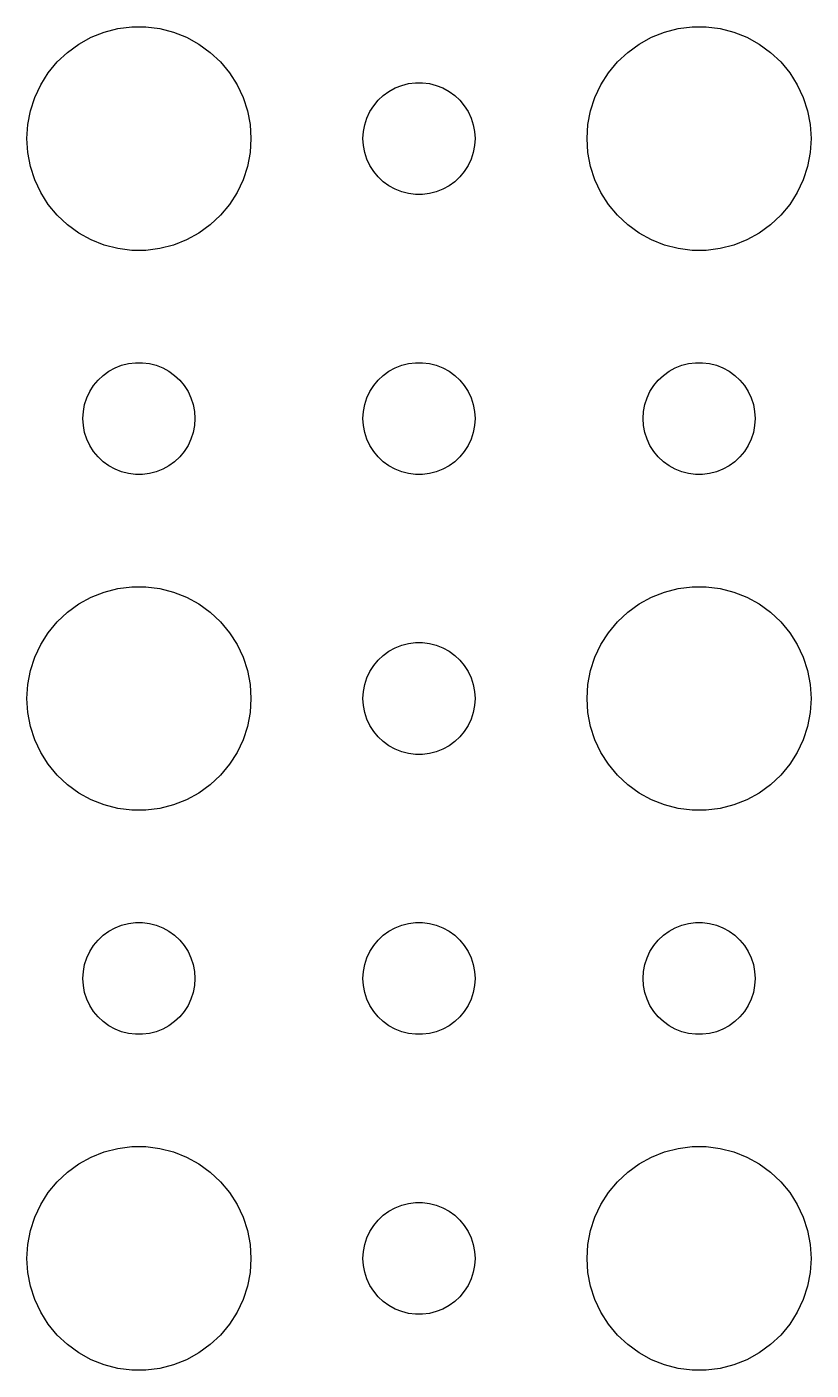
# Model space of a CAD drawing. Header units: metres. Extents: x -157 to 157, y -157 to 157.
# Drawn here: x 12 to 33, y -77.99 to -42.01 of the extents above; entities that cross this region are included whole.
import ezdxf

# ---------------------------------------------------------------- set-up
doc = ezdxf.new("R2010")
doc.units = ezdxf.units.M

msp = doc.modelspace()

# ---------------------------------------------------------------- linework, layer by layer
for p, q in [((14.0729, -42.1468), (14.4379, -42.0531)), ((14.4379, -42.0531), (14.8116, -42.0059)), ((14.8116, -42.0059), (15.1884, -42.0059)), ((15.1884, -42.0059), (15.5621, -42.0531)), ((15.5621, -42.0531), (15.927, -42.1468)), ((29.0729, -42.1468), (29.4379, -42.0531)), ((29.4379, -42.0531), (29.8116, -42.0059)), ((29.8116, -42.0059), (30.1884, -42.0059)), ((30.1884, -42.0059), (30.5621, -42.0531)), ((30.5621, -42.0531), (30.927, -42.1468)), ((13.3925, -42.467), (13.7227, -42.2855)), ((13.7227, -42.2855), (14.0729, -42.1468)), ((15.927, -42.1468), (16.2773, -42.2855)), ((16.2773, -42.2855), (16.6075, -42.467)), ((28.3925, -42.467), (28.7227, -42.2855)), ((28.7227, -42.2855), (29.0729, -42.1468)), ((30.927, -42.1468), (31.2773, -42.2855)), ((31.2773, -42.2855), (31.6075, -42.467)), ((12.8131, -42.9464), (13.0877, -42.6885)), ((13.0877, -42.6885), (13.3925, -42.467)), ((16.6075, -42.467), (16.9123, -42.6885)), ((16.9123, -42.6885), (17.1869, -42.9464)), ((27.8131, -42.9464), (28.0877, -42.6885)), ((28.0877, -42.6885), (28.3925, -42.467)), ((31.6075, -42.467), (31.9123, -42.6885)), ((31.9123, -42.6885), (32.1869, -42.9464)), ((12.5729, -43.2366), (12.8131, -42.9464)), ((17.1869, -42.9464), (17.427, -43.2366)), ((27.5729, -43.2366), (27.8131, -42.9464)), ((32.1869, -42.9464), (32.427, -43.2366)), ((12.3711, -43.5547), (12.5729, -43.2366)), ((17.427, -43.2366), (17.6289, -43.5547)), ((22.0365, -43.5734), (22.2189, -43.5266)), ((22.2189, -43.5266), (22.4058, -43.503)), ((22.4058, -43.503), (22.5942, -43.503)), ((22.5942, -43.503), (22.7811, -43.5266)), ((22.7811, -43.5266), (22.9635, -43.5734)), ((27.3711, -43.5547), (27.5729, -43.2366)), ((32.427, -43.2366), (32.6289, -43.5547)), ((12.0942, -44.2539), (12.2107, -43.8956)), ((12.2107, -43.8956), (12.3711, -43.5547)), ((17.6289, -43.5547), (17.7893, -43.8956)), ((17.7893, -43.8956), (17.9057, -44.2539)), ((21.4065, -43.9732), (21.5439, -43.8442)), ((21.5439, -43.8442), (21.6963, -43.7335)), ((21.6963, -43.7335), (21.8613, -43.6428)), ((21.8613, -43.6428), (22.0365, -43.5734)), ((22.9635, -43.5734), (23.1387, -43.6428)), ((23.1387, -43.6428), (23.3037, -43.7335)), ((23.3037, -43.7335), (23.4561, -43.8442)), ((23.4561, -43.8442), (23.5934, -43.9732)), ((27.0942, -44.2539), (27.2107, -43.8956)), ((27.2107, -43.8956), (27.3711, -43.5547)), ((32.6289, -43.5547), (32.7893, -43.8956)), ((32.7893, -43.8956), (32.9057, -44.2539)), ((12.0237, -44.624), (12.0942, -44.2539)), ((17.9057, -44.2539), (17.9763, -44.624)), ((21.1855, -44.2774), (21.2865, -44.1183)), ((21.2865, -44.1183), (21.4065, -43.9732)), ((23.5934, -43.9732), (23.7135, -44.1183)), ((23.7135, -44.1183), (23.8145, -44.2774)), ((27.0237, -44.624), (27.0942, -44.2539)), ((32.9057, -44.2539), (32.9763, -44.624)), ((12, -45), (12.0237, -44.624)), ((17.9763, -44.624), (18, -45)), ((21.0471, -44.627), (21.1053, -44.4478)), ((21.1053, -44.4478), (21.1855, -44.2774)), ((23.8145, -44.2774), (23.8947, -44.4478)), ((23.8947, -44.4478), (23.9529, -44.627)), ((27, -45), (27.0237, -44.624)), ((32.9763, -44.624), (33, -45)), ((21, -45), (21.0118, -44.812)), ((21.0118, -44.812), (21.0471, -44.627)), ((23.9529, -44.627), (23.9882, -44.812)), ((23.9882, -44.812), (24, -45)), ((12.0237, -45.376), (12, -45)), ((18, -45), (17.9763, -45.376)), ((21.0118, -45.188), (21, -45)), ((21.0471, -45.373), (21.0118, -45.188)), ((23.9882, -45.188), (23.9529, -45.373)), ((24, -45), (23.9882, -45.188)), ((27.0237, -45.376), (27, -45)), ((33, -45), (32.9763, -45.376)), ((12.0942, -45.7461), (12.0237, -45.376)), ((17.9763, -45.376), (17.9057, -45.7461)), ((21.1053, -45.5522), (21.0471, -45.373)), ((21.1855, -45.7226), (21.1053, -45.5522)), ((23.8947, -45.5522), (23.8145, -45.7226)), ((23.9529, -45.373), (23.8947, -45.5522)), ((27.0942, -45.7461), (27.0237, -45.376)), ((32.9763, -45.376), (32.9057, -45.7461)), ((12.2107, -46.1044), (12.0942, -45.7461)), ((17.9057, -45.7461), (17.7893, -46.1044)), ((21.2865, -45.8817), (21.1855, -45.7226)), ((21.4065, -46.0268), (21.2865, -45.8817)), ((21.5439, -46.1558), (21.4065, -46.0268)), ((23.5934, -46.0268), (23.4561, -46.1558)), ((23.7135, -45.8817), (23.5934, -46.0268)), ((23.8145, -45.7226), (23.7135, -45.8817)), ((27.2107, -46.1044), (27.0942, -45.7461)), ((32.9057, -45.7461), (32.7893, -46.1044)), ((12.3711, -46.4453), (12.2107, -46.1044)), ((17.7893, -46.1044), (17.6289, -46.4453)), ((21.6963, -46.2665), (21.5439, -46.1558)), ((21.8613, -46.3572), (21.6963, -46.2665)), ((22.0365, -46.4266), (21.8613, -46.3572)), ((23.1387, -46.3572), (22.9635, -46.4266)), ((23.3037, -46.2665), (23.1387, -46.3572)), ((23.4561, -46.1558), (23.3037, -46.2665)), ((27.3711, -46.4453), (27.2107, -46.1044)), ((32.7893, -46.1044), (32.6289, -46.4453)), ((12.5729, -46.7634), (12.3711, -46.4453)), ((12.8131, -47.0536), (12.5729, -46.7634)), ((17.427, -46.7634), (17.1869, -47.0536)), ((17.6289, -46.4453), (17.427, -46.7634)), ((22.2189, -46.4734), (22.0365, -46.4266)), ((22.4058, -46.497), (22.2189, -46.4734)), ((22.5942, -46.497), (22.4058, -46.497)), ((22.7811, -46.4734), (22.5942, -46.497)), ((22.9635, -46.4266), (22.7811, -46.4734)), ((27.5729, -46.7634), (27.3711, -46.4453)), ((27.8131, -47.0536), (27.5729, -46.7634)), ((32.427, -46.7634), (32.1869, -47.0536)), ((32.6289, -46.4453), (32.427, -46.7634)), ((13.0877, -47.3115), (12.8131, -47.0536)), ((17.1869, -47.0536), (16.9123, -47.3115)), ((28.0877, -47.3115), (27.8131, -47.0536)), ((32.1869, -47.0536), (31.9123, -47.3115)), ((13.3925, -47.533), (13.0877, -47.3115)), ((16.9123, -47.3115), (16.6075, -47.533)), ((28.3925, -47.533), (28.0877, -47.3115)), ((31.9123, -47.3115), (31.6075, -47.533)), ((13.7227, -47.7145), (13.3925, -47.533)), ((14.0729, -47.8532), (13.7227, -47.7145)), ((14.4379, -47.9469), (14.0729, -47.8532)), ((15.927, -47.8532), (15.5621, -47.9469)), ((16.2773, -47.7145), (15.927, -47.8532)), ((16.6075, -47.533), (16.2773, -47.7145)), ((28.7227, -47.7145), (28.3925, -47.533)), ((29.0729, -47.8532), (28.7227, -47.7145)), ((29.4379, -47.9469), (29.0729, -47.8532)), ((30.927, -47.8532), (30.5621, -47.9469)), ((31.2773, -47.7145), (30.927, -47.8532)), ((31.6075, -47.533), (31.2773, -47.7145)), ((14.8116, -47.9941), (14.4379, -47.9469)), ((15.1884, -47.9941), (14.8116, -47.9941)), ((15.5621, -47.9469), (15.1884, -47.9941)), ((29.8116, -47.9941), (29.4379, -47.9469)), ((30.1884, -47.9941), (29.8116, -47.9941)), ((30.5621, -47.9469), (30.1884, -47.9941)), ((14.3613, -51.1428), (14.5365, -51.0734)), ((14.5365, -51.0734), (14.7189, -51.0266)), ((14.7189, -51.0266), (14.9058, -51.003)), ((14.9058, -51.003), (15.0942, -51.003)), ((15.0942, -51.003), (15.2811, -51.0266)), ((15.2811, -51.0266), (15.4635, -51.0734)), ((15.4635, -51.0734), (15.6387, -51.1428)), ((21.8613, -51.1428), (22.0365, -51.0734)), ((22.0365, -51.0734), (22.2189, -51.0266)), ((22.2189, -51.0266), (22.4058, -51.003)), ((22.4058, -51.003), (22.5942, -51.003)), ((22.5942, -51.003), (22.7811, -51.0266)), ((22.7811, -51.0266), (22.9635, -51.0734)), ((22.9635, -51.0734), (23.1387, -51.1428)), ((29.3613, -51.1428), (29.5365, -51.0734)), ((29.5365, -51.0734), (29.7189, -51.0266)), ((29.7189, -51.0266), (29.9058, -51.003)), ((29.9058, -51.003), (30.0942, -51.003)), ((30.0942, -51.003), (30.2811, -51.0266)), ((30.2811, -51.0266), (30.4635, -51.0734)), ((30.4635, -51.0734), (30.6387, -51.1428)), ((13.9065, -51.4732), (14.0439, -51.3442)), ((14.0439, -51.3442), (14.1963, -51.2335)), ((14.1963, -51.2335), (14.3613, -51.1428)), ((15.6387, -51.1428), (15.8037, -51.2335)), ((15.8037, -51.2335), (15.9561, -51.3442)), ((15.9561, -51.3442), (16.0934, -51.4732)), ((21.4065, -51.4732), (21.5439, -51.3442)), ((21.5439, -51.3442), (21.6963, -51.2335)), ((21.6963, -51.2335), (21.8613, -51.1428)), ((23.1387, -51.1428), (23.3037, -51.2335)), ((23.3037, -51.2335), (23.4561, -51.3442)), ((23.4561, -51.3442), (23.5934, -51.4732)), ((28.9065, -51.4732), (29.0439, -51.3442)), ((29.0439, -51.3442), (29.1963, -51.2335)), ((29.1963, -51.2335), (29.3613, -51.1428)), ((30.6387, -51.1428), (30.8037, -51.2335)), ((30.8037, -51.2335), (30.9561, -51.3442)), ((30.9561, -51.3442), (31.0934, -51.4732)), ((13.6053, -51.9478), (13.6855, -51.7774)), ((13.6855, -51.7774), (13.7865, -51.6183)), ((13.7865, -51.6183), (13.9065, -51.4732)), ((16.0934, -51.4732), (16.2135, -51.6183)), ((16.2135, -51.6183), (16.3145, -51.7774)), ((16.3145, -51.7774), (16.3947, -51.9478)), ((21.1053, -51.9478), (21.1855, -51.7774)), ((21.1855, -51.7774), (21.2865, -51.6183)), ((21.2865, -51.6183), (21.4065, -51.4732)), ((23.5934, -51.4732), (23.7135, -51.6183)), ((23.7135, -51.6183), (23.8145, -51.7774)), ((23.8145, -51.7774), (23.8947, -51.9478)), ((28.6053, -51.9478), (28.6855, -51.7774)), ((28.6855, -51.7774), (28.7865, -51.6183)), ((28.7865, -51.6183), (28.9065, -51.4732)), ((31.0934, -51.4732), (31.2135, -51.6183)), ((31.2135, -51.6183), (31.3145, -51.7774)), ((31.3145, -51.7774), (31.3947, -51.9478)), ((13.5118, -52.312), (13.5471, -52.127)), ((13.5471, -52.127), (13.6053, -51.9478)), ((16.3947, -51.9478), (16.4529, -52.127)), ((16.4529, -52.127), (16.4882, -52.312)), ((21.0118, -52.312), (21.0471, -52.127)), ((21.0471, -52.127), (21.1053, -51.9478)), ((23.8947, -51.9478), (23.9529, -52.127)), ((23.9529, -52.127), (23.9882, -52.312)), ((28.5118, -52.312), (28.5471, -52.127)), ((28.5471, -52.127), (28.6053, -51.9478)), ((31.3947, -51.9478), (31.4529, -52.127)), ((31.4529, -52.127), (31.4882, -52.312)), ((13.5, -52.5), (13.5118, -52.312)), ((13.5118, -52.688), (13.5, -52.5)), ((16.4882, -52.312), (16.5, -52.5)), ((16.5, -52.5), (16.4882, -52.688)), ((21, -52.5), (21.0118, -52.312)), ((21.0118, -52.688), (21, -52.5)), ((23.9882, -52.312), (24, -52.5)), ((24, -52.5), (23.9882, -52.688)), ((28.5, -52.5), (28.5118, -52.312)), ((28.5118, -52.688), (28.5, -52.5)), ((31.4882, -52.312), (31.5, -52.5)), ((31.5, -52.5), (31.4882, -52.688)), ((13.5471, -52.873), (13.5118, -52.688)), ((13.6053, -53.0522), (13.5471, -52.873)), ((16.4529, -52.873), (16.3947, -53.0522)), ((16.4882, -52.688), (16.4529, -52.873)), ((21.0471, -52.873), (21.0118, -52.688)), ((21.1053, -53.0522), (21.0471, -52.873)), ((23.9529, -52.873), (23.8947, -53.0522)), ((23.9882, -52.688), (23.9529, -52.873)), ((28.5471, -52.873), (28.5118, -52.688)), ((28.6053, -53.0522), (28.5471, -52.873)), ((31.4529, -52.873), (31.3947, -53.0522)), ((31.4882, -52.688), (31.4529, -52.873)), ((13.6855, -53.2226), (13.6053, -53.0522)), ((13.7865, -53.3817), (13.6855, -53.2226)), ((16.3145, -53.2226), (16.2135, -53.3817)), ((16.3947, -53.0522), (16.3145, -53.2226)), ((21.1855, -53.2226), (21.1053, -53.0522)), ((21.2865, -53.3817), (21.1855, -53.2226)), ((23.8145, -53.2226), (23.7135, -53.3817)), ((23.8947, -53.0522), (23.8145, -53.2226)), ((28.6855, -53.2226), (28.6053, -53.0522)), ((28.7865, -53.3817), (28.6855, -53.2226)), ((31.3145, -53.2226), (31.2135, -53.3817)), ((31.3947, -53.0522), (31.3145, -53.2226)), ((13.9065, -53.5268), (13.7865, -53.3817)), ((14.0439, -53.6558), (13.9065, -53.5268)), ((16.0934, -53.5268), (15.9561, -53.6558)), ((16.2135, -53.3817), (16.0934, -53.5268)), ((21.4065, -53.5268), (21.2865, -53.3817)), ((21.5439, -53.6558), (21.4065, -53.5268)), ((23.5934, -53.5268), (23.4561, -53.6558)), ((23.7135, -53.3817), (23.5934, -53.5268)), ((28.9065, -53.5268), (28.7865, -53.3817)), ((29.0439, -53.6558), (28.9065, -53.5268)), ((31.0934, -53.5268), (30.9561, -53.6558)), ((31.2135, -53.3817), (31.0934, -53.5268)), ((14.1963, -53.7665), (14.0439, -53.6558)), ((14.3613, -53.8572), (14.1963, -53.7665)), ((14.5365, -53.9266), (14.3613, -53.8572)), ((14.7189, -53.9734), (14.5365, -53.9266)), ((14.9058, -53.997), (14.7189, -53.9734)), ((15.2811, -53.9734), (15.0942, -53.997)), ((15.4635, -53.9266), (15.2811, -53.9734)), ((15.6387, -53.8572), (15.4635, -53.9266)), ((15.8037, -53.7665), (15.6387, -53.8572)), ((15.9561, -53.6558), (15.8037, -53.7665)), ((21.6963, -53.7665), (21.5439, -53.6558)), ((21.8613, -53.8572), (21.6963, -53.7665)), ((22.0365, -53.9266), (21.8613, -53.8572)), ((22.2189, -53.9734), (22.0365, -53.9266)), ((22.4058, -53.997), (22.2189, -53.9734)), ((22.7811, -53.9734), (22.5942, -53.997)), ((22.9635, -53.9266), (22.7811, -53.9734)), ((23.1387, -53.8572), (22.9635, -53.9266)), ((23.3037, -53.7665), (23.1387, -53.8572)), ((23.4561, -53.6558), (23.3037, -53.7665)), ((29.1963, -53.7665), (29.0439, -53.6558)), ((29.3613, -53.8572), (29.1963, -53.7665)), ((29.5365, -53.9266), (29.3613, -53.8572)), ((29.7189, -53.9734), (29.5365, -53.9266)), ((29.9058, -53.997), (29.7189, -53.9734)), ((30.2811, -53.9734), (30.0942, -53.997)), ((30.4635, -53.9266), (30.2811, -53.9734)), ((30.6387, -53.8572), (30.4635, -53.9266)), ((30.8037, -53.7665), (30.6387, -53.8572)), ((30.9561, -53.6558), (30.8037, -53.7665)), ((15.0942, -53.997), (14.9058, -53.997)), ((22.5942, -53.997), (22.4058, -53.997)), ((30.0942, -53.997), (29.9058, -53.997)), ((13.7227, -57.2855), (14.0729, -57.1468)), ((14.0729, -57.1468), (14.4379, -57.0531)), ((14.4379, -57.0531), (14.8116, -57.0059)), ((14.8116, -57.0059), (15.1884, -57.0059)), ((15.1884, -57.0059), (15.5621, -57.0531)), ((15.5621, -57.0531), (15.927, -57.1468)), ((15.927, -57.1468), (16.2773, -57.2855)), ((28.7227, -57.2855), (29.0729, -57.1468)), ((29.0729, -57.1468), (29.4379, -57.0531)), ((29.4379, -57.0531), (29.8116, -57.0059)), ((29.8116, -57.0059), (30.1884, -57.0059)), ((30.1884, -57.0059), (30.5621, -57.0531)), ((30.5621, -57.0531), (30.927, -57.1468)), ((30.927, -57.1468), (31.2773, -57.2855)), ((13.0877, -57.6885), (13.3925, -57.467)), ((13.3925, -57.467), (13.7227, -57.2855)), ((16.2773, -57.2855), (16.6075, -57.467)), ((16.6075, -57.467), (16.9123, -57.6885)), ((28.0877, -57.6885), (28.3925, -57.467)), ((28.3925, -57.467), (28.7227, -57.2855)), ((31.2773, -57.2855), (31.6075, -57.467)), ((31.6075, -57.467), (31.9123, -57.6885)), ((12.8131, -57.9464), (13.0877, -57.6885)), ((16.9123, -57.6885), (17.1869, -57.9464)), ((27.8131, -57.9464), (28.0877, -57.6885)), ((31.9123, -57.6885), (32.1869, -57.9464)), ((12.3711, -58.5547), (12.5729, -58.2366)), ((12.5729, -58.2366), (12.8131, -57.9464)), ((17.1869, -57.9464), (17.427, -58.2366)), ((17.427, -58.2366), (17.6289, -58.5547)), ((27.3711, -58.5547), (27.5729, -58.2366)), ((27.5729, -58.2366), (27.8131, -57.9464)), ((32.1869, -57.9464), (32.427, -58.2366)), ((32.427, -58.2366), (32.6289, -58.5547)), ((12.2107, -58.8956), (12.3711, -58.5547)), ((17.6289, -58.5547), (17.7893, -58.8956)), ((21.6963, -58.7335), (21.8613, -58.6428)), ((21.8613, -58.6428), (22.0365, -58.5734)), ((22.0365, -58.5734), (22.2189, -58.5266)), ((22.2189, -58.5266), (22.4058, -58.503)), ((22.4058, -58.503), (22.5942, -58.503)), ((22.5942, -58.503), (22.7811, -58.5266)), ((22.7811, -58.5266), (22.9635, -58.5734)), ((22.9635, -58.5734), (23.1387, -58.6428)), ((23.1387, -58.6428), (23.3037, -58.7335)), ((27.2107, -58.8956), (27.3711, -58.5547)), ((32.6289, -58.5547), (32.7893, -58.8956)), ((12.0942, -59.2539), (12.2107, -58.8956)), ((17.7893, -58.8956), (17.9057, -59.2539)), ((21.2865, -59.1183), (21.4065, -58.9732)), ((21.4065, -58.9732), (21.5439, -58.8442)), ((21.5439, -58.8442), (21.6963, -58.7335)), ((23.3037, -58.7335), (23.4561, -58.8442)), ((23.4561, -58.8442), (23.5934, -58.9732)), ((23.5934, -58.9732), (23.7135, -59.1183)), ((27.0942, -59.2539), (27.2107, -58.8956)), ((32.7893, -58.8956), (32.9057, -59.2539)), ((12.0237, -59.624), (12.0942, -59.2539)), ((17.9057, -59.2539), (17.9763, -59.624)), ((21.1053, -59.4478), (21.1855, -59.2774)), ((21.1855, -59.2774), (21.2865, -59.1183)), ((23.7135, -59.1183), (23.8145, -59.2774)), ((23.8145, -59.2774), (23.8947, -59.4478)), ((27.0237, -59.624), (27.0942, -59.2539)), ((32.9057, -59.2539), (32.9763, -59.624)), ((12, -60), (12.0237, -59.624)), ((17.9763, -59.624), (18, -60)), ((21.0118, -59.812), (21.0471, -59.627)), ((21.0471, -59.627), (21.1053, -59.4478)), ((23.8947, -59.4478), (23.9529, -59.627)), ((23.9529, -59.627), (23.9882, -59.812)), ((27, -60), (27.0237, -59.624)), ((32.9763, -59.624), (33, -60)), ((12.0237, -60.376), (12, -60)), ((18, -60), (17.9763, -60.376)), ((21, -60), (21.0118, -59.812)), ((21.0118, -60.188), (21, -60)), ((23.9882, -59.812), (24, -60)), ((24, -60), (23.9882, -60.188)), ((27.0237, -60.376), (27, -60)), ((33, -60), (32.9763, -60.376)), ((12.0942, -60.7461), (12.0237, -60.376)), ((17.9763, -60.376), (17.9057, -60.7461)), ((21.0471, -60.373), (21.0118, -60.188)), ((21.1053, -60.5522), (21.0471, -60.373)), ((23.9529, -60.373), (23.8947, -60.5522)), ((23.9882, -60.188), (23.9529, -60.373)), ((27.0942, -60.7461), (27.0237, -60.376)), ((32.9763, -60.376), (32.9057, -60.7461)), ((12.2107, -61.1044), (12.0942, -60.7461)), ((17.9057, -60.7461), (17.7893, -61.1044)), ((21.1855, -60.7226), (21.1053, -60.5522)), ((21.2865, -60.8817), (21.1855, -60.7226)), ((23.8145, -60.7226), (23.7135, -60.8817)), ((23.8947, -60.5522), (23.8145, -60.7226)), ((27.2107, -61.1044), (27.0942, -60.7461)), ((32.9057, -60.7461), (32.7893, -61.1044)), ((12.3711, -61.4453), (12.2107, -61.1044)), ((17.7893, -61.1044), (17.6289, -61.4453)), ((21.4065, -61.0268), (21.2865, -60.8817)), ((21.5439, -61.1558), (21.4065, -61.0268)), ((21.6963, -61.2665), (21.5439, -61.1558)), ((23.4561, -61.1558), (23.3037, -61.2665)), ((23.5934, -61.0268), (23.4561, -61.1558)), ((23.7135, -60.8817), (23.5934, -61.0268)), ((27.3711, -61.4453), (27.2107, -61.1044)), ((32.7893, -61.1044), (32.6289, -61.4453)), ((12.5729, -61.7634), (12.3711, -61.4453)), ((17.6289, -61.4453), (17.427, -61.7634)), ((21.8613, -61.3572), (21.6963, -61.2665)), ((22.0365, -61.4266), (21.8613, -61.3572)), ((22.2189, -61.4734), (22.0365, -61.4266)), ((22.4058, -61.497), (22.2189, -61.4734)), ((22.5942, -61.497), (22.4058, -61.497)), ((22.7811, -61.4734), (22.5942, -61.497)), ((22.9635, -61.4266), (22.7811, -61.4734)), ((23.1387, -61.3572), (22.9635, -61.4266)), ((23.3037, -61.2665), (23.1387, -61.3572)), ((27.5729, -61.7634), (27.3711, -61.4453)), ((32.6289, -61.4453), (32.427, -61.7634)), ((12.8131, -62.0536), (12.5729, -61.7634)), ((17.427, -61.7634), (17.1869, -62.0536)), ((27.8131, -62.0536), (27.5729, -61.7634)), ((32.427, -61.7634), (32.1869, -62.0536)), ((13.0877, -62.3115), (12.8131, -62.0536)), ((17.1869, -62.0536), (16.9123, -62.3115)), ((28.0877, -62.3115), (27.8131, -62.0536)), ((32.1869, -62.0536), (31.9123, -62.3115)), ((13.3925, -62.533), (13.0877, -62.3115)), ((13.7227, -62.7145), (13.3925, -62.533)), ((16.6075, -62.533), (16.2773, -62.7145)), ((16.9123, -62.3115), (16.6075, -62.533)), ((28.3925, -62.533), (28.0877, -62.3115)), ((28.7227, -62.7145), (28.3925, -62.533)), ((31.6075, -62.533), (31.2773, -62.7145)), ((31.9123, -62.3115), (31.6075, -62.533)), ((14.0729, -62.8532), (13.7227, -62.7145)), ((14.4379, -62.9469), (14.0729, -62.8532)), ((14.8116, -62.9941), (14.4379, -62.9469)), ((15.5621, -62.9469), (15.1884, -62.9941)), ((15.927, -62.8532), (15.5621, -62.9469)), ((16.2773, -62.7145), (15.927, -62.8532)), ((29.0729, -62.8532), (28.7227, -62.7145)), ((29.4379, -62.9469), (29.0729, -62.8532)), ((29.8116, -62.9941), (29.4379, -62.9469)), ((30.5621, -62.9469), (30.1884, -62.9941)), ((30.927, -62.8532), (30.5621, -62.9469)), ((31.2773, -62.7145), (30.927, -62.8532)), ((15.1884, -62.9941), (14.8116, -62.9941)), ((30.1884, -62.9941), (29.8116, -62.9941)), ((14.1963, -66.2335), (14.3613, -66.1428)), ((14.3613, -66.1428), (14.5365, -66.0734)), ((14.5365, -66.0734), (14.7189, -66.0266)), ((14.7189, -66.0266), (14.9058, -66.003)), ((14.9058, -66.003), (15.0942, -66.003)), ((15.0942, -66.003), (15.2811, -66.0266)), ((15.2811, -66.0266), (15.4635, -66.0734)), ((15.4635, -66.0734), (15.6387, -66.1428)), ((15.6387, -66.1428), (15.8037, -66.2335)), ((21.6963, -66.2335), (21.8613, -66.1428)), ((21.8613, -66.1428), (22.0365, -66.0734)), ((22.0365, -66.0734), (22.2189, -66.0266)), ((22.2189, -66.0266), (22.4058, -66.003)), ((22.4058, -66.003), (22.5942, -66.003)), ((22.5942, -66.003), (22.7811, -66.0266)), ((22.7811, -66.0266), (22.9635, -66.0734)), ((22.9635, -66.0734), (23.1387, -66.1428)), ((23.1387, -66.1428), (23.3037, -66.2335)), ((29.1963, -66.2335), (29.3613, -66.1428)), ((29.3613, -66.1428), (29.5365, -66.0734)), ((29.5365, -66.0734), (29.7189, -66.0266)), ((29.7189, -66.0266), (29.9058, -66.003)), ((29.9058, -66.003), (30.0942, -66.003)), ((30.0942, -66.003), (30.2811, -66.0266)), ((30.2811, -66.0266), (30.4635, -66.0734)), ((30.4635, -66.0734), (30.6387, -66.1428)), ((30.6387, -66.1428), (30.8037, -66.2335)), ((13.7865, -66.6183), (13.9065, -66.4732)), ((13.9065, -66.4732), (14.0439, -66.3442)), ((14.0439, -66.3442), (14.1963, -66.2335)), ((15.8037, -66.2335), (15.9561, -66.3442)), ((15.9561, -66.3442), (16.0934, -66.4732)), ((16.0934, -66.4732), (16.2135, -66.6183)), ((21.2865, -66.6183), (21.4065, -66.4732)), ((21.4065, -66.4732), (21.5439, -66.3442)), ((21.5439, -66.3442), (21.6963, -66.2335)), ((23.3037, -66.2335), (23.4561, -66.3442)), ((23.4561, -66.3442), (23.5934, -66.4732)), ((23.5934, -66.4732), (23.7135, -66.6183)), ((28.7865, -66.6183), (28.9065, -66.4732)), ((28.9065, -66.4732), (29.0439, -66.3442)), ((29.0439, -66.3442), (29.1963, -66.2335)), ((30.8037, -66.2335), (30.9561, -66.3442)), ((30.9561, -66.3442), (31.0934, -66.4732)), ((31.0934, -66.4732), (31.2135, -66.6183)), ((13.6053, -66.9478), (13.6855, -66.7774)), ((13.6855, -66.7774), (13.7865, -66.6183)), ((16.2135, -66.6183), (16.3145, -66.7774)), ((16.3145, -66.7774), (16.3947, -66.9478)), ((21.1053, -66.9478), (21.1855, -66.7774)), ((21.1855, -66.7774), (21.2865, -66.6183)), ((23.7135, -66.6183), (23.8145, -66.7774)), ((23.8145, -66.7774), (23.8947, -66.9478)), ((28.6053, -66.9478), (28.6855, -66.7774)), ((28.6855, -66.7774), (28.7865, -66.6183)), ((31.2135, -66.6183), (31.3145, -66.7774)), ((31.3145, -66.7774), (31.3947, -66.9478)), ((13.5118, -67.312), (13.5471, -67.127)), ((13.5471, -67.127), (13.6053, -66.9478)), ((16.3947, -66.9478), (16.4529, -67.127)), ((16.4529, -67.127), (16.4882, -67.312)), ((21.0118, -67.312), (21.0471, -67.127)), ((21.0471, -67.127), (21.1053, -66.9478)), ((23.8947, -66.9478), (23.9529, -67.127)), ((23.9529, -67.127), (23.9882, -67.312)), ((28.5118, -67.312), (28.5471, -67.127)), ((28.5471, -67.127), (28.6053, -66.9478)), ((31.3947, -66.9478), (31.4529, -67.127)), ((31.4529, -67.127), (31.4882, -67.312)), ((13.5, -67.5), (13.5118, -67.312)), ((13.5118, -67.688), (13.5, -67.5)), ((16.4882, -67.312), (16.5, -67.5)), ((16.5, -67.5), (16.4882, -67.688)), ((21, -67.5), (21.0118, -67.312)), ((21.0118, -67.688), (21, -67.5)), ((23.9882, -67.312), (24, -67.5)), ((24, -67.5), (23.9882, -67.688)), ((28.5, -67.5), (28.5118, -67.312)), ((28.5118, -67.688), (28.5, -67.5)), ((31.4882, -67.312), (31.5, -67.5)), ((31.5, -67.5), (31.4882, -67.688)), ((13.5471, -67.873), (13.5118, -67.688)), ((13.6053, -68.0522), (13.5471, -67.873)), ((16.4529, -67.873), (16.3947, -68.0522)), ((16.4882, -67.688), (16.4529, -67.873)), ((21.0471, -67.873), (21.0118, -67.688)), ((21.1053, -68.0522), (21.0471, -67.873)), ((23.9529, -67.873), (23.8947, -68.0522)), ((23.9882, -67.688), (23.9529, -67.873)), ((28.5471, -67.873), (28.5118, -67.688)), ((28.6053, -68.0522), (28.5471, -67.873)), ((31.4529, -67.873), (31.3947, -68.0522)), ((31.4882, -67.688), (31.4529, -67.873)), ((13.6855, -68.2226), (13.6053, -68.0522)), ((13.7865, -68.3817), (13.6855, -68.2226)), ((16.3145, -68.2226), (16.2135, -68.3817)), ((16.3947, -68.0522), (16.3145, -68.2226)), ((21.1855, -68.2226), (21.1053, -68.0522)), ((21.2865, -68.3817), (21.1855, -68.2226)), ((23.8145, -68.2226), (23.7135, -68.3817)), ((23.8947, -68.0522), (23.8145, -68.2226)), ((28.6855, -68.2226), (28.6053, -68.0522)), ((28.7865, -68.3817), (28.6855, -68.2226)), ((31.3145, -68.2226), (31.2135, -68.3817)), ((31.3947, -68.0522), (31.3145, -68.2226)), ((13.9065, -68.5268), (13.7865, -68.3817)), ((14.0439, -68.6558), (13.9065, -68.5268)), ((14.1963, -68.7665), (14.0439, -68.6558)), ((15.9561, -68.6558), (15.8037, -68.7665)), ((16.0934, -68.5268), (15.9561, -68.6558)), ((16.2135, -68.3817), (16.0934, -68.5268)), ((21.4065, -68.5268), (21.2865, -68.3817)), ((21.5439, -68.6558), (21.4065, -68.5268)), ((21.6963, -68.7665), (21.5439, -68.6558)), ((23.4561, -68.6558), (23.3037, -68.7665)), ((23.5934, -68.5268), (23.4561, -68.6558)), ((23.7135, -68.3817), (23.5934, -68.5268)), ((28.9065, -68.5268), (28.7865, -68.3817)), ((29.0439, -68.6558), (28.9065, -68.5268)), ((29.1963, -68.7665), (29.0439, -68.6558)), ((30.9561, -68.6558), (30.8037, -68.7665)), ((31.0934, -68.5268), (30.9561, -68.6558)), ((31.2135, -68.3817), (31.0934, -68.5268)), ((14.3613, -68.8572), (14.1963, -68.7665)), ((14.5365, -68.9266), (14.3613, -68.8572)), ((14.7189, -68.9734), (14.5365, -68.9266)), ((14.9058, -68.997), (14.7189, -68.9734)), ((15.0942, -68.997), (14.9058, -68.997)), ((15.2811, -68.9734), (15.0942, -68.997)), ((15.4635, -68.9266), (15.2811, -68.9734)), ((15.6387, -68.8572), (15.4635, -68.9266)), ((15.8037, -68.7665), (15.6387, -68.8572)), ((21.8613, -68.8572), (21.6963, -68.7665)), ((22.0365, -68.9266), (21.8613, -68.8572)), ((22.2189, -68.9734), (22.0365, -68.9266)), ((22.4058, -68.997), (22.2189, -68.9734)), ((22.5942, -68.997), (22.4058, -68.997)), ((22.7811, -68.9734), (22.5942, -68.997)), ((22.9635, -68.9266), (22.7811, -68.9734)), ((23.1387, -68.8572), (22.9635, -68.9266)), ((23.3037, -68.7665), (23.1387, -68.8572)), ((29.3613, -68.8572), (29.1963, -68.7665)), ((29.5365, -68.9266), (29.3613, -68.8572)), ((29.7189, -68.9734), (29.5365, -68.9266)), ((29.9058, -68.997), (29.7189, -68.9734)), ((30.0942, -68.997), (29.9058, -68.997)), ((30.2811, -68.9734), (30.0942, -68.997)), ((30.4635, -68.9266), (30.2811, -68.9734)), ((30.6387, -68.8572), (30.4635, -68.9266)), ((30.8037, -68.7665), (30.6387, -68.8572)), ((13.3925, -72.467), (13.7227, -72.2855)), ((13.7227, -72.2855), (14.0729, -72.1468)), ((14.0729, -72.1468), (14.4379, -72.0531)), ((14.4379, -72.0531), (14.8116, -72.0059)), ((14.8116, -72.0059), (15.1884, -72.0059)), ((15.1884, -72.0059), (15.5621, -72.0531)), ((15.5621, -72.0531), (15.927, -72.1468)), ((15.927, -72.1468), (16.2773, -72.2855)), ((16.2773, -72.2855), (16.6075, -72.467)), ((28.3925, -72.467), (28.7227, -72.2855)), ((28.7227, -72.2855), (29.0729, -72.1468)), ((29.0729, -72.1468), (29.4379, -72.0531)), ((29.4379, -72.0531), (29.8116, -72.0059)), ((29.8116, -72.0059), (30.1884, -72.0059)), ((30.1884, -72.0059), (30.5621, -72.0531)), ((30.5621, -72.0531), (30.927, -72.1468)), ((30.927, -72.1468), (31.2773, -72.2855)), ((31.2773, -72.2855), (31.6075, -72.467)), ((12.8131, -72.9464), (13.0877, -72.6885)), ((13.0877, -72.6885), (13.3925, -72.467)), ((16.6075, -72.467), (16.9123, -72.6885)), ((16.9123, -72.6885), (17.1869, -72.9464)), ((27.8131, -72.9464), (28.0877, -72.6885)), ((28.0877, -72.6885), (28.3925, -72.467)), ((31.6075, -72.467), (31.9123, -72.6885)), ((31.9123, -72.6885), (32.1869, -72.9464)), ((12.5729, -73.2366), (12.8131, -72.9464)), ((17.1869, -72.9464), (17.427, -73.2366)), ((27.5729, -73.2366), (27.8131, -72.9464)), ((32.1869, -72.9464), (32.427, -73.2366)), ((12.3711, -73.5547), (12.5729, -73.2366)), ((17.427, -73.2366), (17.6289, -73.5547)), ((27.3711, -73.5547), (27.5729, -73.2366)), ((32.427, -73.2366), (32.6289, -73.5547)), ((12.2107, -73.8956), (12.3711, -73.5547)), ((17.6289, -73.5547), (17.7893, -73.8956)), ((21.5439, -73.8442), (21.6963, -73.7335)), ((21.6963, -73.7335), (21.8613, -73.6428)), ((21.8613, -73.6428), (22.0365, -73.5734)), ((22.0365, -73.5734), (22.2189, -73.5266)), ((22.2189, -73.5266), (22.4058, -73.503)), ((22.4058, -73.503), (22.5942, -73.503)), ((22.5942, -73.503), (22.7811, -73.5266)), ((22.7811, -73.5266), (22.9635, -73.5734)), ((22.9635, -73.5734), (23.1387, -73.6428)), ((23.1387, -73.6428), (23.3037, -73.7335)), ((23.3037, -73.7335), (23.4561, -73.8442)), ((27.2107, -73.8956), (27.3711, -73.5547)), ((32.6289, -73.5547), (32.7893, -73.8956)), ((12.0942, -74.2539), (12.2107, -73.8956)), ((17.7893, -73.8956), (17.9057, -74.2539)), ((21.1855, -74.2774), (21.2865, -74.1183)), ((21.2865, -74.1183), (21.4065, -73.9732)), ((21.4065, -73.9732), (21.5439, -73.8442)), ((23.4561, -73.8442), (23.5934, -73.9732)), ((23.5934, -73.9732), (23.7135, -74.1183)), ((23.7135, -74.1183), (23.8145, -74.2774)), ((27.0942, -74.2539), (27.2107, -73.8956)), ((32.7893, -73.8956), (32.9057, -74.2539)), ((12.0237, -74.624), (12.0942, -74.2539)), ((17.9057, -74.2539), (17.9763, -74.624)), ((21.0471, -74.627), (21.1053, -74.4478)), ((21.1053, -74.4478), (21.1855, -74.2774)), ((23.8145, -74.2774), (23.8947, -74.4478)), ((23.8947, -74.4478), (23.9529, -74.627)), ((27.0237, -74.624), (27.0942, -74.2539)), ((32.9057, -74.2539), (32.9763, -74.624)), ((12, -75), (12.0237, -74.624)), ((17.9763, -74.624), (18, -75)), ((21, -75), (21.0118, -74.812)), ((21.0118, -74.812), (21.0471, -74.627)), ((23.9529, -74.627), (23.9882, -74.812)), ((23.9882, -74.812), (24, -75)), ((27, -75), (27.0237, -74.624)), ((32.9763, -74.624), (33, -75)), ((12.0237, -75.376), (12, -75)), ((18, -75), (17.9763, -75.376)), ((21.0118, -75.188), (21, -75)), ((21.0471, -75.373), (21.0118, -75.188)), ((23.9882, -75.188), (23.9529, -75.373)), ((24, -75), (23.9882, -75.188)), ((27.0237, -75.376), (27, -75)), ((33, -75), (32.9763, -75.376)), ((12.0942, -75.7461), (12.0237, -75.376)), ((17.9763, -75.376), (17.9057, -75.7461)), ((21.1053, -75.5522), (21.0471, -75.373)), ((21.1855, -75.7226), (21.1053, -75.5522)), ((23.8947, -75.5522), (23.8145, -75.7226)), ((23.9529, -75.373), (23.8947, -75.5522)), ((27.0942, -75.7461), (27.0237, -75.376)), ((32.9763, -75.376), (32.9057, -75.7461)), ((12.2107, -76.1044), (12.0942, -75.7461)), ((17.9057, -75.7461), (17.7893, -76.1044)), ((21.2865, -75.8817), (21.1855, -75.7226)), ((21.4065, -76.0268), (21.2865, -75.8817)), ((23.7135, -75.8817), (23.5934, -76.0268)), ((23.8145, -75.7226), (23.7135, -75.8817)), ((27.2107, -76.1044), (27.0942, -75.7461)), ((32.9057, -75.7461), (32.7893, -76.1044)), ((12.3711, -76.4453), (12.2107, -76.1044)), ((17.7893, -76.1044), (17.6289, -76.4453)), ((21.5439, -76.1558), (21.4065, -76.0268)), ((21.6963, -76.2665), (21.5439, -76.1558)), ((21.8613, -76.3572), (21.6963, -76.2665)), ((23.3037, -76.2665), (23.1387, -76.3572)), ((23.4561, -76.1558), (23.3037, -76.2665)), ((23.5934, -76.0268), (23.4561, -76.1558)), ((27.3711, -76.4453), (27.2107, -76.1044)), ((32.7893, -76.1044), (32.6289, -76.4453)), ((12.5729, -76.7634), (12.3711, -76.4453)), ((17.6289, -76.4453), (17.427, -76.7634)), ((22.0365, -76.4266), (21.8613, -76.3572)), ((22.2189, -76.4734), (22.0365, -76.4266)), ((22.4058, -76.497), (22.2189, -76.4734)), ((22.5942, -76.497), (22.4058, -76.497)), ((22.7811, -76.4734), (22.5942, -76.497)), ((22.9635, -76.4266), (22.7811, -76.4734)), ((23.1387, -76.3572), (22.9635, -76.4266)), ((27.5729, -76.7634), (27.3711, -76.4453)), ((32.6289, -76.4453), (32.427, -76.7634)), ((12.8131, -77.0536), (12.5729, -76.7634)), ((17.427, -76.7634), (17.1869, -77.0536)), ((27.8131, -77.0536), (27.5729, -76.7634)), ((32.427, -76.7634), (32.1869, -77.0536)), ((13.0877, -77.3115), (12.8131, -77.0536)), ((13.3925, -77.533), (13.0877, -77.3115)), ((16.9123, -77.3115), (16.6075, -77.533)), ((17.1869, -77.0536), (16.9123, -77.3115)), ((28.0877, -77.3115), (27.8131, -77.0536)), ((28.3925, -77.533), (28.0877, -77.3115)), ((31.9123, -77.3115), (31.6075, -77.533)), ((32.1869, -77.0536), (31.9123, -77.3115)), ((13.7227, -77.7145), (13.3925, -77.533)), ((14.0729, -77.8532), (13.7227, -77.7145)), ((16.2773, -77.7145), (15.927, -77.8532)), ((16.6075, -77.533), (16.2773, -77.7145)), ((28.7227, -77.7145), (28.3925, -77.533)), ((29.0729, -77.8532), (28.7227, -77.7145)), ((31.2773, -77.7145), (30.927, -77.8532)), ((31.6075, -77.533), (31.2773, -77.7145)), ((14.4379, -77.9469), (14.0729, -77.8532)), ((14.8116, -77.9941), (14.4379, -77.9469)), ((15.1884, -77.9941), (14.8116, -77.9941)), ((15.5621, -77.9469), (15.1884, -77.9941)), ((15.927, -77.8532), (15.5621, -77.9469)), ((29.4379, -77.9469), (29.0729, -77.8532)), ((29.8116, -77.9941), (29.4379, -77.9469)), ((30.1884, -77.9941), (29.8116, -77.9941)), ((30.5621, -77.9469), (30.1884, -77.9941)), ((30.927, -77.8532), (30.5621, -77.9469))]:
    msp.add_line(p, q)

doc.saveas('drawing.dxf')
